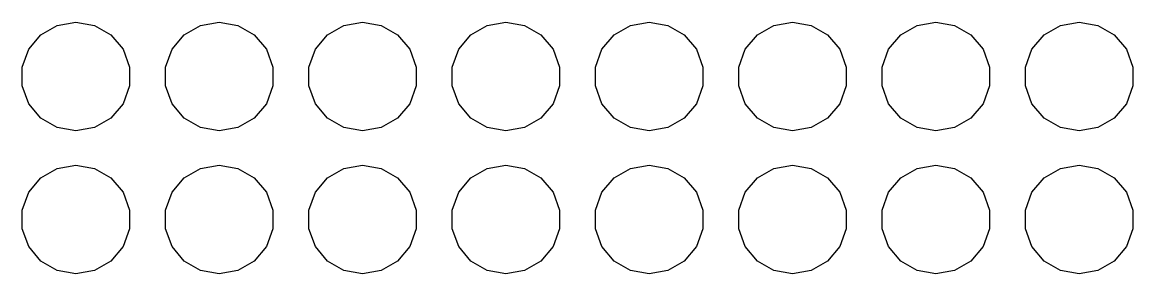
# Model space of a CAD drawing. Extents: x 25 to 346, y -457 to -16.
# Drawn here: x 136.36 to 156.04, y -250.76 to -246.29 of the extents above; entities that cross this region are included whole.
import ezdxf

# ---------------------------------------------------------------- set-up
doc = ezdxf.new("R2010")
doc.units = 0
doc.header["$MEASUREMENT"] = 0
doc.layers.add('BLACK', color=7, linetype='CONTINUOUS')

msp = doc.modelspace()

# ---------------------------------------------------------------- linework, layer by layer
at = {"layer": 'Black'}
for p, q in [((136.692, -246.517), (136.982, -246.349)), ((136.982, -246.349), (137.312, -246.291)), ((137.312, -246.291), (137.643, -246.349)), ((137.643, -246.349), (137.933, -246.517)), ((139.232, -246.517), (139.522, -246.349)), ((139.522, -246.349), (139.852, -246.291)), ((139.852, -246.291), (140.183, -246.349)), ((140.183, -246.349), (140.473, -246.517)), ((141.772, -246.517), (142.062, -246.349)), ((142.062, -246.349), (142.392, -246.291)), ((142.392, -246.291), (142.723, -246.349)), ((142.723, -246.349), (143.013, -246.517)), ((144.312, -246.517), (144.602, -246.349)), ((144.602, -246.349), (144.932, -246.291)), ((144.932, -246.291), (145.263, -246.349)), ((145.263, -246.349), (145.553, -246.517)), ((146.852, -246.517), (147.142, -246.349)), ((147.142, -246.349), (147.472, -246.291)), ((147.472, -246.291), (147.803, -246.349)), ((147.803, -246.349), (148.093, -246.517)), ((149.392, -246.517), (149.682, -246.349)), ((149.682, -246.349), (150.012, -246.291)), ((150.012, -246.291), (150.343, -246.349)), ((150.343, -246.349), (150.633, -246.517)), ((151.932, -246.517), (152.222, -246.349)), ((152.222, -246.349), (152.552, -246.291)), ((152.552, -246.291), (152.883, -246.349)), ((152.883, -246.349), (153.173, -246.517)), ((154.472, -246.517), (154.762, -246.349)), ((154.762, -246.349), (155.092, -246.291)), ((155.092, -246.291), (155.423, -246.349)), ((155.423, -246.349), (155.713, -246.517)), ((136.476, -246.773), (136.692, -246.517)), ((137.933, -246.517), (138.149, -246.773)), ((139.016, -246.773), (139.232, -246.517)), ((140.473, -246.517), (140.689, -246.773)), ((141.556, -246.773), (141.772, -246.517)), ((143.013, -246.517), (143.229, -246.773)), ((144.096, -246.773), (144.312, -246.517)), ((145.553, -246.517), (145.769, -246.773)), ((146.636, -246.773), (146.852, -246.517)), ((148.093, -246.517), (148.309, -246.773)), ((149.176, -246.773), (149.392, -246.517)), ((150.633, -246.517), (150.849, -246.773)), ((151.716, -246.773), (151.932, -246.517)), ((153.173, -246.517), (153.389, -246.773)), ((154.256, -246.773), (154.472, -246.517)), ((155.713, -246.517), (155.929, -246.773)), ((136.361, -247.089), (136.476, -246.773)), ((138.149, -246.773), (138.263, -247.089)), ((138.901, -247.089), (139.016, -246.773)), ((140.689, -246.773), (140.803, -247.089)), ((141.441, -247.089), (141.556, -246.773)), ((143.229, -246.773), (143.343, -247.089)), ((143.981, -247.089), (144.096, -246.773)), ((145.769, -246.773), (145.883, -247.089)), ((146.521, -247.089), (146.636, -246.773)), ((148.309, -246.773), (148.423, -247.089)), ((149.061, -247.089), (149.176, -246.773)), ((150.849, -246.773), (150.963, -247.089)), ((151.601, -247.089), (151.716, -246.773)), ((153.389, -246.773), (153.503, -247.089)), ((154.141, -247.089), (154.256, -246.773)), ((155.929, -246.773), (156.043, -247.089)), ((136.361, -247.424), (136.361, -247.089)), ((138.263, -247.089), (138.263, -247.424)), ((138.901, -247.424), (138.901, -247.089)), ((140.803, -247.089), (140.803, -247.424)), ((141.441, -247.424), (141.441, -247.089)), ((143.343, -247.089), (143.343, -247.424)), ((143.981, -247.424), (143.981, -247.089)), ((145.883, -247.089), (145.883, -247.424)), ((146.521, -247.424), (146.521, -247.089)), ((148.423, -247.089), (148.423, -247.424)), ((149.061, -247.424), (149.061, -247.089)), ((150.963, -247.089), (150.963, -247.424)), ((151.601, -247.424), (151.601, -247.089)), ((153.503, -247.089), (153.503, -247.424)), ((154.141, -247.424), (154.141, -247.089)), ((156.043, -247.089), (156.043, -247.424)), ((136.476, -247.739), (136.361, -247.424)), ((138.263, -247.424), (138.149, -247.739)), ((139.016, -247.739), (138.901, -247.424)), ((140.803, -247.424), (140.689, -247.739)), ((141.556, -247.739), (141.441, -247.424)), ((143.343, -247.424), (143.229, -247.739)), ((144.096, -247.739), (143.981, -247.424)), ((145.883, -247.424), (145.769, -247.739)), ((146.636, -247.739), (146.521, -247.424)), ((148.423, -247.424), (148.309, -247.739)), ((149.176, -247.739), (149.061, -247.424)), ((150.963, -247.424), (150.849, -247.739)), ((151.716, -247.739), (151.601, -247.424)), ((153.503, -247.424), (153.389, -247.739)), ((154.256, -247.739), (154.141, -247.424)), ((156.043, -247.424), (155.929, -247.739)), ((136.692, -247.996), (136.476, -247.739)), ((138.149, -247.739), (137.933, -247.996)), ((139.232, -247.996), (139.016, -247.739)), ((140.689, -247.739), (140.473, -247.996)), ((141.772, -247.996), (141.556, -247.739)), ((143.229, -247.739), (143.013, -247.996)), ((144.312, -247.996), (144.096, -247.739)), ((145.769, -247.739), (145.553, -247.996)), ((146.852, -247.996), (146.636, -247.739)), ((148.309, -247.739), (148.093, -247.996)), ((149.392, -247.996), (149.176, -247.739)), ((150.849, -247.739), (150.633, -247.996)), ((151.932, -247.996), (151.716, -247.739)), ((153.389, -247.739), (153.173, -247.996)), ((154.472, -247.996), (154.256, -247.739)), ((155.929, -247.739), (155.713, -247.996)), ((136.982, -248.164), (136.692, -247.996)), ((137.312, -248.222), (136.982, -248.164)), ((137.643, -248.164), (137.312, -248.222)), ((137.933, -247.996), (137.643, -248.164)), ((139.522, -248.164), (139.232, -247.996)), ((139.852, -248.222), (139.522, -248.164)), ((140.183, -248.164), (139.852, -248.222)), ((140.473, -247.996), (140.183, -248.164)), ((142.062, -248.164), (141.772, -247.996)), ((142.392, -248.222), (142.062, -248.164)), ((142.723, -248.164), (142.392, -248.222)), ((143.013, -247.996), (142.723, -248.164)), ((144.602, -248.164), (144.312, -247.996)), ((144.932, -248.222), (144.602, -248.164)), ((145.263, -248.164), (144.932, -248.222)), ((145.553, -247.996), (145.263, -248.164)), ((147.142, -248.164), (146.852, -247.996)), ((147.472, -248.222), (147.142, -248.164)), ((147.803, -248.164), (147.472, -248.222)), ((148.093, -247.996), (147.803, -248.164)), ((149.682, -248.164), (149.392, -247.996)), ((150.012, -248.222), (149.682, -248.164)), ((150.343, -248.164), (150.012, -248.222)), ((150.633, -247.996), (150.343, -248.164)), ((152.222, -248.164), (151.932, -247.996)), ((152.552, -248.222), (152.222, -248.164)), ((152.883, -248.164), (152.552, -248.222)), ((153.173, -247.996), (152.883, -248.164)), ((154.762, -248.164), (154.472, -247.996)), ((155.092, -248.222), (154.762, -248.164)), ((155.423, -248.164), (155.092, -248.222)), ((155.713, -247.996), (155.423, -248.164)), ((136.692, -249.057), (136.982, -248.889)), ((136.982, -248.889), (137.312, -248.831)), ((137.312, -248.831), (137.643, -248.889)), ((137.643, -248.889), (137.933, -249.057)), ((139.232, -249.057), (139.522, -248.889)), ((139.522, -248.889), (139.852, -248.831)), ((139.852, -248.831), (140.183, -248.889)), ((140.183, -248.889), (140.473, -249.057)), ((141.772, -249.057), (142.062, -248.889)), ((142.062, -248.889), (142.392, -248.831)), ((142.392, -248.831), (142.723, -248.889)), ((142.723, -248.889), (143.013, -249.057)), ((144.312, -249.057), (144.602, -248.889)), ((144.602, -248.889), (144.932, -248.831)), ((144.932, -248.831), (145.263, -248.889)), ((145.263, -248.889), (145.553, -249.057)), ((146.852, -249.057), (147.142, -248.889)), ((147.142, -248.889), (147.472, -248.831)), ((147.472, -248.831), (147.803, -248.889)), ((147.803, -248.889), (148.093, -249.057)), ((149.392, -249.057), (149.682, -248.889)), ((149.682, -248.889), (150.012, -248.831)), ((150.012, -248.831), (150.343, -248.889)), ((150.343, -248.889), (150.633, -249.057)), ((151.932, -249.057), (152.222, -248.889)), ((152.222, -248.889), (152.552, -248.831)), ((152.552, -248.831), (152.883, -248.889)), ((152.883, -248.889), (153.173, -249.057)), ((154.472, -249.057), (154.762, -248.889)), ((154.762, -248.889), (155.092, -248.831)), ((155.092, -248.831), (155.423, -248.889)), ((155.423, -248.889), (155.713, -249.057)), ((136.476, -249.313), (136.692, -249.057)), ((137.933, -249.057), (138.149, -249.313)), ((139.016, -249.313), (139.232, -249.057)), ((140.473, -249.057), (140.689, -249.313)), ((141.556, -249.313), (141.772, -249.057)), ((143.013, -249.057), (143.229, -249.313)), ((144.096, -249.313), (144.312, -249.057)), ((145.553, -249.057), (145.769, -249.313)), ((146.636, -249.313), (146.852, -249.057)), ((148.093, -249.057), (148.309, -249.313)), ((149.176, -249.313), (149.392, -249.057)), ((150.633, -249.057), (150.849, -249.313)), ((151.716, -249.313), (151.932, -249.057)), ((153.173, -249.057), (153.389, -249.313)), ((154.256, -249.313), (154.472, -249.057)), ((155.713, -249.057), (155.929, -249.313)), ((136.361, -249.629), (136.476, -249.313)), ((138.149, -249.313), (138.263, -249.629)), ((138.901, -249.629), (139.016, -249.313)), ((140.689, -249.313), (140.803, -249.629)), ((141.441, -249.629), (141.556, -249.313)), ((143.229, -249.313), (143.343, -249.629)), ((143.981, -249.629), (144.096, -249.313)), ((145.769, -249.313), (145.883, -249.629)), ((146.521, -249.629), (146.636, -249.313)), ((148.309, -249.313), (148.423, -249.629)), ((149.061, -249.629), (149.176, -249.313)), ((150.849, -249.313), (150.963, -249.629)), ((151.601, -249.629), (151.716, -249.313)), ((153.389, -249.313), (153.503, -249.629)), ((154.141, -249.629), (154.256, -249.313)), ((155.929, -249.313), (156.043, -249.629)), ((136.361, -249.964), (136.361, -249.629)), ((138.263, -249.629), (138.263, -249.964)), ((138.901, -249.964), (138.901, -249.629)), ((140.803, -249.629), (140.803, -249.964)), ((141.441, -249.964), (141.441, -249.629)), ((143.343, -249.629), (143.343, -249.964)), ((143.981, -249.964), (143.981, -249.629)), ((145.883, -249.629), (145.883, -249.964)), ((146.521, -249.964), (146.521, -249.629)), ((148.423, -249.629), (148.423, -249.964)), ((149.061, -249.964), (149.061, -249.629)), ((150.963, -249.629), (150.963, -249.964)), ((151.601, -249.964), (151.601, -249.629)), ((153.503, -249.629), (153.503, -249.964)), ((154.141, -249.964), (154.141, -249.629)), ((156.043, -249.629), (156.043, -249.964)), ((136.476, -250.279), (136.361, -249.964)), ((138.263, -249.964), (138.149, -250.279)), ((139.016, -250.279), (138.901, -249.964)), ((140.803, -249.964), (140.689, -250.279)), ((141.556, -250.279), (141.441, -249.964)), ((143.343, -249.964), (143.229, -250.279)), ((144.096, -250.279), (143.981, -249.964)), ((145.883, -249.964), (145.769, -250.279)), ((146.636, -250.279), (146.521, -249.964)), ((148.423, -249.964), (148.309, -250.279)), ((149.176, -250.279), (149.061, -249.964)), ((150.963, -249.964), (150.849, -250.279)), ((151.716, -250.279), (151.601, -249.964)), ((153.503, -249.964), (153.389, -250.279)), ((154.256, -250.279), (154.141, -249.964)), ((156.043, -249.964), (155.929, -250.279)), ((136.692, -250.536), (136.476, -250.279)), ((138.149, -250.279), (137.933, -250.536)), ((139.232, -250.536), (139.016, -250.279)), ((140.689, -250.279), (140.473, -250.536)), ((141.772, -250.536), (141.556, -250.279)), ((143.229, -250.279), (143.013, -250.536)), ((144.312, -250.536), (144.096, -250.279)), ((145.769, -250.279), (145.553, -250.536)), ((146.852, -250.536), (146.636, -250.279)), ((148.309, -250.279), (148.093, -250.536)), ((149.392, -250.536), (149.176, -250.279)), ((150.849, -250.279), (150.633, -250.536)), ((151.932, -250.536), (151.716, -250.279)), ((153.389, -250.279), (153.173, -250.536)), ((154.472, -250.536), (154.256, -250.279)), ((155.929, -250.279), (155.713, -250.536)), ((136.982, -250.704), (136.692, -250.536)), ((137.933, -250.536), (137.643, -250.704)), ((139.522, -250.704), (139.232, -250.536)), ((140.473, -250.536), (140.183, -250.704)), ((142.062, -250.704), (141.772, -250.536)), ((143.013, -250.536), (142.723, -250.704)), ((144.602, -250.704), (144.312, -250.536)), ((145.553, -250.536), (145.263, -250.704)), ((147.142, -250.704), (146.852, -250.536)), ((148.093, -250.536), (147.803, -250.704)), ((149.682, -250.704), (149.392, -250.536)), ((150.633, -250.536), (150.343, -250.704)), ((152.222, -250.704), (151.932, -250.536)), ((153.173, -250.536), (152.883, -250.704)), ((154.762, -250.704), (154.472, -250.536)), ((155.713, -250.536), (155.423, -250.704)), ((137.312, -250.762), (136.982, -250.704)), ((137.643, -250.704), (137.312, -250.762)), ((139.852, -250.762), (139.522, -250.704)), ((140.183, -250.704), (139.852, -250.762)), ((142.392, -250.762), (142.062, -250.704)), ((142.723, -250.704), (142.392, -250.762)), ((144.932, -250.762), (144.602, -250.704)), ((145.263, -250.704), (144.932, -250.762)), ((147.472, -250.762), (147.142, -250.704)), ((147.803, -250.704), (147.472, -250.762)), ((150.012, -250.762), (149.682, -250.704)), ((150.343, -250.704), (150.012, -250.762)), ((152.552, -250.762), (152.222, -250.704)), ((152.883, -250.704), (152.552, -250.762)), ((155.092, -250.762), (154.762, -250.704)), ((155.423, -250.704), (155.092, -250.762))]:
    msp.add_line(p, q, dxfattribs=at)

doc.saveas('drawing.dxf')
